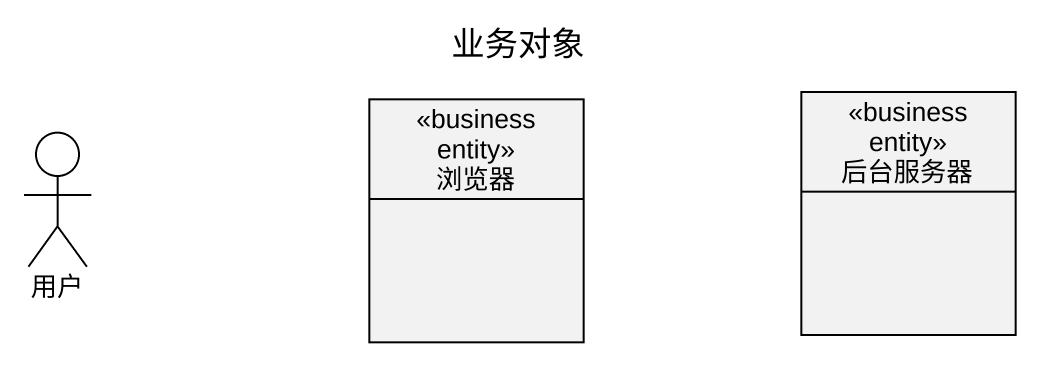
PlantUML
@startuml
title 业务对象
allowmixing
hide circle
hide empty members
actor 用户
class 浏览器 <<business entity>>
class 后台服务器 <<business entity>>
@enduml
